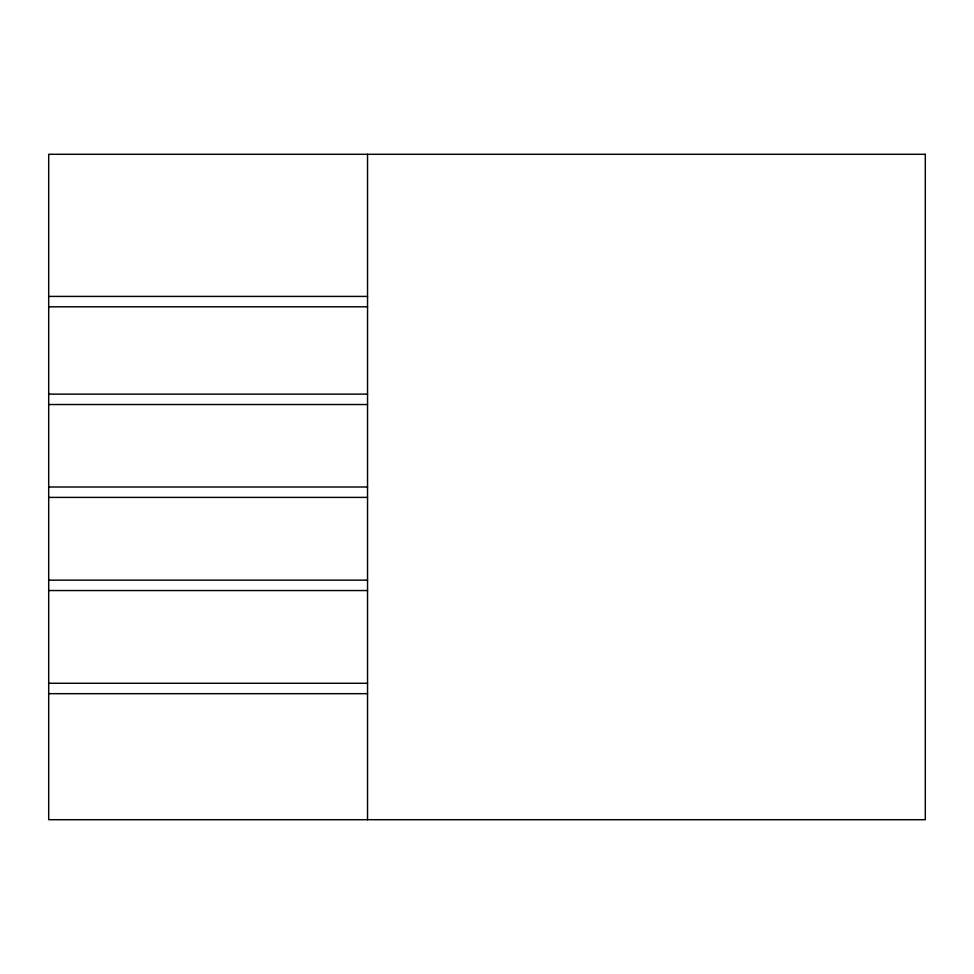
<?xml version="1.0" encoding="UTF-8"?>
<svg xmlns="http://www.w3.org/2000/svg" width="974" height="974" viewBox="0 0 974 974"><rect width="100%" height="100%" fill="white"/><g stroke="black" fill="none" stroke-linecap="round" stroke-linejoin="round"><path stroke-width="1.46" d="M48.7 296.413L367.539 296.413M48.7 306.81L367.539 306.81M48.7 394.129L367.539 394.129M48.7 404.527L367.539 404.527M48.7 487L367.539 487M48.7 497.397L367.539 497.397M48.7 580.151L367.539 580.151M48.7 590.548L367.539 590.548M48.7 683.273L367.539 683.273M48.7 693.671L367.539 693.671M367.539 154.294L367.539 819.706M925.3 154.294L48.7 154.294L48.7 819.706L925.3 819.706L925.3 154.294"/></g></svg>
